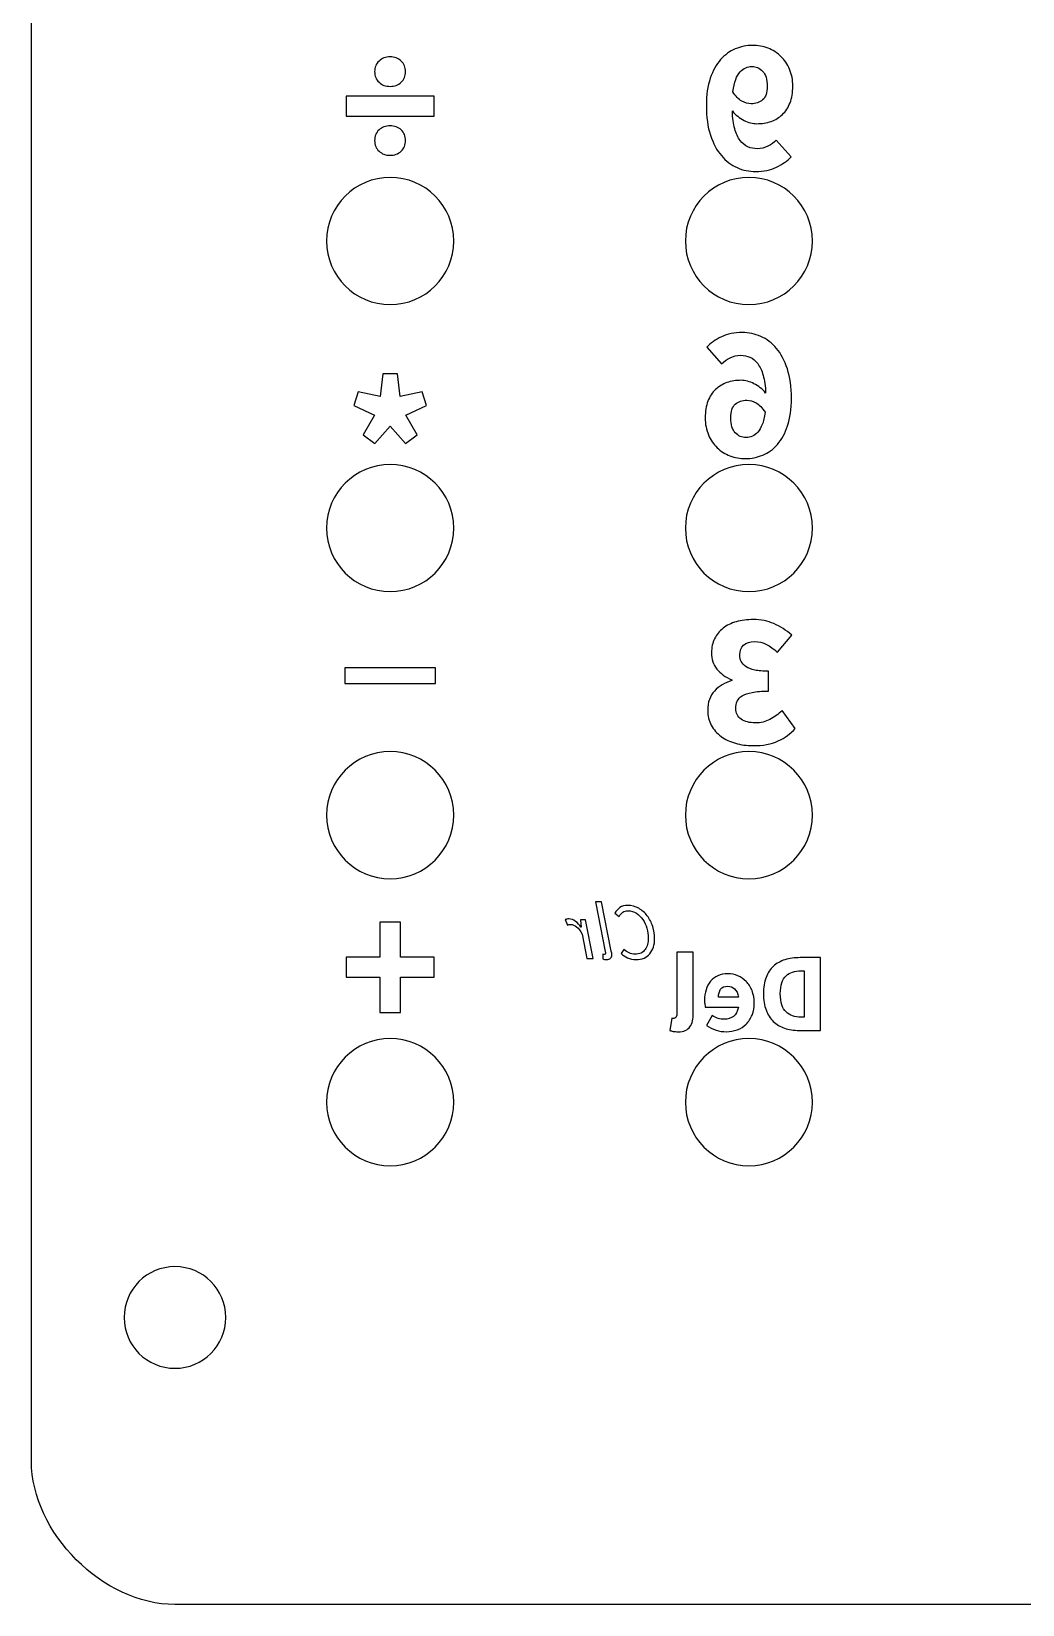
# Model space of a CAD drawing. Extents: x 0 to 186, y 0 to 195.
# Drawn here: x 0.1 to 35.1, y 0.1 to 55.8 of the extents above; entities that cross this region are included whole.
import ezdxf

# ---------------------------------------------------------------- set-up
doc = ezdxf.new("R2010")
doc.units = 0
doc.layers.add('cut', color=7, linetype='CONTINUOUS')
doc.layers.add('engrave', color=7, linetype='CONTINUOUS')

msp = doc.modelspace()

# ---------------------------------------------------------------- linework, layer by layer
at = {"layer": 'cut', "color": 7}
for points in [[(0.052916, 5.183316), (0.052916, 142.343314)], [(12.752916, 50.612274), (12.752916, 50.612274)], [(25.452916, 50.612274), (25.452916, 50.612274)], [(12.752916, 40.452274), (12.752916, 40.452274)], [(25.452916, 40.452274), (25.452916, 40.452274)], [(12.752916, 30.292274), (12.752916, 30.292274)], [(25.452916, 30.292274), (25.452916, 30.292274)], [(12.752916, 20.132274), (12.752916, 20.132274)], [(25.452916, 20.132274), (25.452916, 20.132274)], [(5.132916, 12.062483), (5.132916, 12.062483)], [(71.172917, 0.103316), (5.132916, 0.103316)]]:
    msp.add_lwpolyline(points, dxfattribs=at)
for points in [[(12.752916, 50.612274), (11.510275, 50.612274), (10.503958, 49.605957), (10.503958, 48.363316)], [(15.001875, 48.363316), (15.001875, 49.605957), (13.995558, 50.612274), (12.752916, 50.612274)], [(25.452916, 50.612274), (24.210275, 50.612274), (23.203958, 49.605957), (23.203958, 48.363316)], [(27.701875, 48.363316), (27.701875, 49.605957), (26.695558, 50.612274), (25.452916, 50.612274)], [(10.503958, 48.363316), (10.503958, 47.120675), (11.510275, 46.114358), (12.752916, 46.114358)], [(12.752916, 46.114358), (13.995558, 46.114358), (15.001875, 47.120675), (15.001875, 48.363316)], [(23.203958, 48.363316), (23.203958, 47.120675), (24.210275, 46.114358), (25.452916, 46.114358)], [(25.452916, 46.114358), (26.695558, 46.114358), (27.701875, 47.120675), (27.701875, 48.363316)], [(12.752916, 40.452274), (11.510275, 40.452274), (10.503958, 39.445957), (10.503958, 38.203316)], [(15.001875, 38.203316), (15.001875, 39.445957), (13.995558, 40.452274), (12.752916, 40.452274)], [(25.452916, 40.452274), (24.210275, 40.452274), (23.203958, 39.445957), (23.203958, 38.203316)], [(27.701875, 38.203316), (27.701875, 39.445957), (26.695558, 40.452274), (25.452916, 40.452274)], [(10.503958, 38.203316), (10.503958, 36.960675), (11.510275, 35.954358), (12.752916, 35.954358)], [(12.752916, 35.954358), (13.995558, 35.954358), (15.001875, 36.960675), (15.001875, 38.203316)], [(23.203958, 38.203316), (23.203958, 36.960675), (24.210275, 35.954358), (25.452916, 35.954358)], [(25.452916, 35.954358), (26.695558, 35.954358), (27.701875, 36.960675), (27.701875, 38.203316)], [(12.752916, 30.292274), (11.510275, 30.292274), (10.503958, 29.285957), (10.503958, 28.043316)], [(15.001875, 28.043316), (15.001875, 29.285957), (13.995558, 30.292274), (12.752916, 30.292274)], [(25.452916, 30.292274), (24.210275, 30.292274), (23.203958, 29.285957), (23.203958, 28.043316)], [(27.701875, 28.043316), (27.701875, 29.285957), (26.695558, 30.292274), (25.452916, 30.292274)], [(10.503958, 28.043316), (10.503958, 26.800675), (11.510275, 25.794358), (12.752916, 25.794358)], [(12.752916, 25.794358), (13.995558, 25.794358), (15.001875, 26.800675), (15.001875, 28.043316)], [(23.203958, 28.043316), (23.203958, 26.800675), (24.210275, 25.794358), (25.452916, 25.794358)], [(25.452916, 25.794358), (26.695558, 25.794358), (27.701875, 26.800675), (27.701875, 28.043316)], [(12.752916, 20.132274), (11.510275, 20.132274), (10.503958, 19.125957), (10.503958, 17.883316)], [(15.001875, 17.883316), (15.001875, 19.125957), (13.995558, 20.132274), (12.752916, 20.132274)], [(25.452916, 20.132274), (24.210275, 20.132274), (23.203958, 19.125957), (23.203958, 17.883316)], [(27.701875, 17.883316), (27.701875, 19.125957), (26.695558, 20.132274), (25.452916, 20.132274)], [(10.503958, 17.883316), (10.503958, 16.640675), (11.510275, 15.634358), (12.752916, 15.634358)], [(12.752916, 15.634358), (13.995558, 15.634358), (15.001875, 16.640675), (15.001875, 17.883316)], [(23.203958, 17.883316), (23.203958, 16.640675), (24.210275, 15.634358), (25.452916, 15.634358)], [(25.452916, 15.634358), (26.695558, 15.634358), (27.701875, 16.640675), (27.701875, 17.883316)], [(5.132916, 12.062483), (4.138803, 12.062483), (3.33375, 11.25743), (3.33375, 10.263316)], [(6.932083, 10.263316), (6.932083, 11.25743), (6.12703, 12.062483), (5.132916, 12.062483)], [(3.33375, 10.263316), (3.33375, 9.269202), (4.138803, 8.464149), (5.132916, 8.464149)], [(5.132916, 8.464149), (6.12703, 8.464149), (6.932083, 9.269202), (6.932083, 10.263316)], [(5.132916, 0.103316), (2.592916, 0.10331), (0.052916, 2.643316), (0.052916, 5.183316)]]:
    msp.add_open_spline(points, degree=3, dxfattribs=at)
at = {"layer": 'engrave', "color": 7}
for points in [[(14.308585, 53.490645), (11.192908, 53.490645), (11.192908, 52.786399), (14.308585, 52.786399), (14.308585, 53.490645)], [(12.750642, 53.836257), (12.750642, 53.836257)], [(25.53188, 53.219861), (25.53188, 53.219861)], [(13.29924, 51.919268), (13.29924, 51.919268)], [(26.947605, 51.336773), (26.419265, 51.932911)], [(23.967321, 44.610982), (24.48884, 44.014842)], [(13.711411, 41.500267), (13.311849, 42.204719), (14.043381, 42.536483), (13.887523, 43.024309), (13.101836, 42.861631), (13.01378, 43.660963), (12.492262, 43.660963), (12.404203, 42.854809), (11.625337, 43.024309), (11.462659, 42.536483), (12.19419, 42.204719), (11.794628, 41.500267), (12.207833, 41.202198), (12.749609, 41.804951), (13.298207, 41.202198), (13.711411, 41.500267)], [(25.355764, 41.407043), (25.355764, 41.407043)], [(26.466602, 33.807507), (26.967863, 34.417082)], [(11.152189, 32.696669), (14.353647, 32.696669), (14.353647, 33.252294), (11.152189, 33.252294), (11.152189, 32.696669)], [(26.148276, 32.432501), (26.148276, 33.136953)], [(24.847889, 32.832063), (24.847889, 32.804969)], [(27.08982, 31.111636), (26.629278, 31.741483)], [(20.235235, 24.972749), (20.017935, 24.972749), (20.370713, 23.214457)], [(20.582399, 23.22572), (20.235235, 24.972749)], [(20.705919, 24.574839), (20.858364, 24.459085)], [(13.116512, 22.306399), (14.308585, 22.306399), (14.308585, 23.010645), (13.116512, 23.010645), (13.116512, 24.257082), (12.384981, 24.257082), (12.384981, 23.010645), (11.192908, 23.010645), (11.192908, 22.306399), (12.384981, 22.306399), (12.384981, 21.059964), (13.116512, 21.059964), (13.116512, 22.306399)], [(18.950982, 24.343422), (19.027205, 24.151443)], [(19.664985, 24.334888), (19.487216, 24.334888), (19.518308, 24.072458), (19.506935, 24.072458)], [(19.54931, 23.829769), (19.721477, 22.963327), (19.935935, 22.963327), (19.664985, 24.334888)], [(22.117022, 23.677307), (22.11703, 23.677307)], [(20.283198, 23.118507), (20.280348, 22.952021)], [(21.027684, 23.285083), (20.928894, 23.143918)], [(23.482907, 23.192994), (22.902082, 23.192994), (22.902082, 21.008114)], [(23.482921, 21.031756), (23.482907, 23.192994)], [(27.229881, 20.42331), (27.992538, 20.42331), (27.992538, 22.999466)], [(27.992538, 22.999466), (27.265449, 22.999466)], [(27.297041, 22.52921), (27.407732, 22.52921), (27.407732, 20.893445), (27.297041, 20.893445)], [(23.907964, 21.245172), (25.08143, 21.245172)], [(25.085393, 21.604738), (24.378203, 21.604738)], [(25.642483, 21.403129), (25.642466, 21.403129)], [(22.728208, 20.854018), (22.657187, 20.423313)], [(24.148999, 20.948791), (23.95535, 20.597185)]]:
    msp.add_lwpolyline(points, dxfattribs=at)
for points in [[(24.973257, 55.163723), (24.776819, 55.082415), (24.602945, 54.955979), (24.451635, 54.784416)], [(25.57942, 55.28568), (25.371752, 55.285674), (25.169698, 55.245023), (24.973257, 55.163723)], [(26.131427, 55.187494), (25.957589, 55.252945), (25.773589, 55.285674), (25.57942, 55.28568)], [(26.585251, 54.899656), (26.456544, 55.026086), (26.305267, 55.122033), (26.131427, 55.187494)], [(12.3578, 54.73367), (12.253965, 54.636585), (12.202047, 54.511287), (12.202047, 54.357775)], [(12.750642, 54.879296), (12.592583, 54.879291), (12.461635, 54.830749), (12.3578, 54.73367)], [(13.143487, 54.73367), (13.039654, 54.830749), (12.908706, 54.879291), (12.750642, 54.879296)], [(13.29924, 54.357775), (13.299242, 54.511287), (13.247325, 54.636585), (13.143487, 54.73367)], [(24.451635, 54.784416), (24.30033, 54.612848), (24.178407, 54.392706), (24.085869, 54.123994)], [(26.893449, 54.442422), (26.816693, 54.620806), (26.713959, 54.773218), (26.585251, 54.899656)], [(12.202047, 54.357775), (12.202047, 54.20426), (12.253965, 54.078962), (12.3578, 53.981883)], [(13.143487, 53.981883), (13.247325, 54.078962), (13.299242, 54.20426), (13.29924, 54.357775)], [(24.085869, 54.123994), (23.993337, 53.855273), (23.947069, 53.531296), (23.947066, 53.152063)], [(24.888611, 53.646502), (24.933673, 53.985222), (25.018286, 54.218902), (25.142444, 54.347545)], [(25.142444, 54.347545), (25.266608, 54.476182), (25.405515, 54.5405), (25.559162, 54.540506)], [(25.559162, 54.540506), (25.703584, 54.5405), (25.829982, 54.485207), (25.938364, 54.374624)], [(25.938364, 54.374624), (26.046749, 54.264032), (26.100941, 54.086783), (26.100938, 53.842872)], [(27.008585, 53.842872), (27.008585, 54.064182), (26.970205, 54.264032), (26.893449, 54.442422)], [(12.3578, 53.981883), (12.461635, 53.884796), (12.592583, 53.836254), (12.750642, 53.836257)], [(12.750642, 53.836257), (12.908706, 53.836254), (13.039654, 53.884796), (13.143487, 53.981883)], [(25.200116, 53.314637), (25.087255, 53.377818), (24.98342, 53.488438), (24.888611, 53.646502)], [(26.100938, 53.842872), (26.100941, 53.612598), (26.046749, 53.451198), (25.938364, 53.358663)], [(26.9104, 53.253657), (26.975856, 53.420744), (27.008585, 53.617148), (27.008585, 53.842872)], [(23.947066, 53.152063), (23.947069, 52.750223), (23.995611, 52.402545), (24.09269, 52.109026)], [(24.952895, 52.335884), (24.905493, 52.505175), (24.877243, 52.716255), (24.868147, 52.969126)], [(24.868147, 52.969126), (24.922305, 52.896917), (24.985523, 52.832595), (25.0578, 52.776168)], [(25.53188, 53.219861), (25.423566, 53.219858), (25.31298, 53.25145), (25.200116, 53.314637)], [(25.938364, 53.358663), (25.829982, 53.266126), (25.694488, 53.219858), (25.53188, 53.219861)], [(26.642819, 52.840453), (26.755748, 52.948834), (26.844941, 53.086567), (26.9104, 53.253657)], [(12.750642, 52.440786), (12.592583, 52.440786), (12.461635, 52.392244), (12.3578, 52.295163)], [(13.143487, 52.295163), (13.039654, 52.392244), (12.908706, 52.440786), (12.750642, 52.440786)], [(25.0578, 52.776168), (25.13008, 52.719735), (25.204595, 52.67233), (25.281351, 52.633953)], [(25.281351, 52.633953), (25.35811, 52.595574), (25.434866, 52.566223), (25.511622, 52.545897)], [(25.511622, 52.545897), (25.588381, 52.525577), (25.660658, 52.515406), (25.728456, 52.515409)], [(25.728456, 52.515409), (25.913526, 52.515406), (26.083957, 52.542474), (26.239741, 52.596644)], [(26.239741, 52.596644), (26.39553, 52.650799), (26.529888, 52.732068), (26.642819, 52.840453)], [(12.3578, 52.295163), (12.253965, 52.198078), (12.202047, 52.072783), (12.202047, 51.919268)], [(12.202047, 51.919268), (12.202047, 51.765756), (12.253965, 51.640458), (12.3578, 51.543373)], [(13.29924, 51.919268), (13.299242, 52.072783), (13.247325, 52.198078), (13.143487, 52.295163)], [(13.143487, 51.543373), (13.247325, 51.640458), (13.299242, 51.765756), (13.29924, 51.919268)], [(24.09269, 52.109026), (24.189775, 51.8155), (24.318448, 51.573898), (24.478714, 51.384211)], [(25.142548, 51.922784), (25.063521, 52.028892), (25.000303, 52.166591), (24.952895, 52.335884)], [(25.416846, 51.695821), (25.313013, 51.741019), (25.221579, 51.816675), (25.142548, 51.922784)], [(26.419265, 51.932911), (26.347059, 51.851605), (26.249974, 51.780465), (26.128018, 51.719488)], [(12.3578, 51.543373), (12.461635, 51.446292), (12.592583, 51.397749), (12.750642, 51.397749)], [(12.750642, 51.397749), (12.908706, 51.397749), (13.039654, 51.446292), (13.143487, 51.543373)], [(24.478714, 51.384211), (24.638982, 51.194524), (24.82412, 51.053413), (25.03413, 50.960878)], [(25.755535, 51.62802), (25.633578, 51.62802), (25.520684, 51.650626), (25.416846, 51.695821)], [(26.128018, 51.719488), (26.006064, 51.658509), (25.8819, 51.62802), (25.755535, 51.62802)], [(26.429499, 50.977828), (26.639444, 51.081663), (26.812144, 51.201312), (26.947605, 51.336773)], [(25.03413, 50.960878), (25.244146, 50.868343), (25.462013, 50.822075), (25.687734, 50.822075)], [(25.687734, 50.822075), (25.972302, 50.822075), (26.219554, 50.873993), (26.429499, 50.977828)], [(25.220374, 45.12568), (24.935948, 45.125674), (24.689864, 45.07486), (24.482123, 44.973234)], [(25.87408, 44.986773), (25.664137, 45.079372), (25.446234, 45.125674), (25.220374, 45.12568)], [(24.482123, 44.973234), (24.274388, 44.871598), (24.102788, 44.750849), (23.967321, 44.610982)], [(26.429394, 44.563439), (26.269129, 44.753053), (26.084025, 44.894164), (25.87408, 44.986773)], [(26.815522, 43.838729), (26.71837, 44.132246), (26.58966, 44.373817), (26.429394, 44.563439)], [(24.48884, 44.014842), (24.565602, 44.096144), (24.664958, 44.167284), (24.786912, 44.228266)], [(24.786912, 44.228266), (24.908868, 44.289241), (25.033029, 44.319729), (25.159394, 44.319732)], [(25.159394, 44.319732), (25.276804, 44.319729), (25.387461, 44.297126), (25.491364, 44.251934)], [(25.491364, 44.251934), (25.59527, 44.20673), (25.686701, 44.131075), (25.765661, 44.024971)], [(25.765661, 44.024971), (25.844624, 43.918858), (25.908945, 43.780021), (25.958622, 43.608458)], [(25.186473, 43.432346), (25.001403, 43.432343), (24.830975, 43.405225), (24.675186, 43.351007)], [(25.403308, 43.401855), (25.326552, 43.422175), (25.254275, 43.432343), (25.186473, 43.432346)], [(25.958622, 43.608458), (26.008302, 43.43689), (26.03769, 43.226877), (26.046783, 42.97842)], [(26.961248, 42.795692), (26.961248, 43.197526), (26.912672, 43.545204), (26.815522, 43.838729)], [(24.268803, 43.107198), (24.15367, 42.998881), (24.064476, 42.861182), (24.001222, 42.694095)], [(24.675186, 43.351007), (24.519402, 43.296778), (24.383941, 43.215509), (24.268803, 43.107198)], [(25.633578, 43.313799), (25.556822, 43.352175), (25.480066, 43.381526), (25.403308, 43.401855)], [(25.857129, 43.171587), (25.784852, 43.228014), (25.710334, 43.275419), (25.633578, 43.313799)], [(26.046783, 42.97842), (25.992627, 43.050765), (25.929409, 43.115154), (25.857129, 43.171587)], [(24.001222, 42.694095), (23.937973, 42.527006), (23.906347, 42.330534), (23.906345, 42.104674)], [(24.813988, 42.104674), (24.813991, 42.33508), (24.867046, 42.496551), (24.973153, 42.589089)], [(24.973153, 42.589089), (25.079263, 42.681624), (25.213623, 42.727891), (25.376228, 42.727891)], [(25.376228, 42.727891), (25.484545, 42.727891), (25.595165, 42.696299), (25.708094, 42.633118)], [(25.708094, 42.633118), (25.821028, 42.569932), (25.927169, 42.459312), (26.026525, 42.30125)], [(26.825753, 41.823657), (26.916084, 42.092304), (26.961248, 42.416315), (26.961248, 42.795692)], [(23.906345, 42.104674), (23.906347, 41.87895), (23.944727, 41.678033), (24.02148, 41.501921)], [(24.973153, 41.573027), (24.867046, 41.683683), (24.813991, 41.860899), (24.813988, 42.104674)], [(25.924826, 41.874403), (25.879628, 41.761543), (25.827677, 41.670108), (25.768969, 41.600106)], [(26.026525, 42.30125), (26.003919, 42.129546), (25.970027, 41.987264), (25.924826, 41.874403)], [(26.463295, 41.163234), (26.614603, 41.334868), (26.735422, 41.55501), (26.825753, 41.823657)], [(24.02148, 41.501921), (24.098239, 41.325806), (24.200973, 41.174532), (24.329678, 41.048099)], [(25.355764, 41.407043), (25.206802, 41.40704), (25.079263, 41.46237), (24.973153, 41.573027)], [(25.576011, 41.45107), (25.506076, 41.421719), (25.432662, 41.40704), (25.355764, 41.407043)], [(25.768969, 41.600106), (25.710267, 41.530101), (25.645948, 41.480421), (25.576011, 41.45107)], [(24.329678, 41.048099), (24.458388, 40.921663), (24.609662, 40.825716), (24.7835, 40.760261)], [(24.7835, 40.760261), (24.957343, 40.694805), (25.141343, 40.662075), (25.335507, 40.662075)], [(25.335507, 40.662075), (25.543318, 40.662075), (25.745406, 40.702693), (25.941776, 40.783928)], [(25.941776, 40.783928), (26.138147, 40.865163), (26.311987, 40.991598), (26.463295, 41.163234)], [(24.539691, 34.657482), (24.410986, 34.555915), (24.310492, 34.432892), (24.23821, 34.288408)], [(25.007054, 34.887749), (24.82419, 34.835795), (24.668401, 34.759036), (24.539691, 34.657482)], [(25.61332, 34.96568), (25.39201, 34.965674), (25.189919, 34.939687), (25.007054, 34.887749)], [(26.341338, 34.820056), (26.122368, 34.917132), (25.879696, 34.965674), (25.61332, 34.96568)], [(26.967863, 34.417082), (26.76915, 34.588642), (26.560309, 34.722968), (26.341338, 34.820056)], [(24.23821, 34.288408), (24.165935, 34.143916), (24.129797, 33.976795), (24.129794, 33.787043)], [(25.132315, 33.71263), (25.132318, 33.861592), (25.177485, 33.977862), (25.267813, 34.061445)], [(25.267813, 34.061445), (25.358144, 34.14502), (25.489092, 34.186808), (25.660655, 34.186811)], [(25.660655, 34.186811), (25.81417, 34.186808), (25.953009, 34.152942), (26.077167, 34.085217)], [(26.077167, 34.085217), (26.20133, 34.017481), (26.331141, 33.924912), (26.466602, 33.807507)], [(24.129794, 33.787043), (24.129797, 33.561316), (24.191911, 33.370562), (24.31614, 33.214778)], [(25.183166, 33.478845), (25.149268, 33.548845), (25.132318, 33.626775), (25.132315, 33.71263)], [(25.352561, 33.296013), (25.273533, 33.347894), (25.217066, 33.408837), (25.183166, 33.478845)], [(24.31614, 33.214778), (24.440371, 33.058989), (24.617621, 32.931416), (24.847889, 32.832063)], [(25.664067, 33.17757), (25.535427, 33.204635), (25.431592, 33.244127), (25.352561, 33.296013)], [(26.148276, 33.136953), (25.954109, 33.13695), (25.792707, 33.1505), (25.664067, 33.17757)], [(24.234902, 32.435794), (24.074572, 32.261883), (23.994404, 32.034988), (23.994401, 31.755111)], [(24.847889, 32.804969), (24.59957, 32.732757), (24.395241, 32.6097), (24.234902, 32.435794)], [(25.220476, 32.266515), (25.30626, 32.318466), (25.423636, 32.359117), (25.572599, 32.388471)], [(25.572599, 32.388471), (25.721567, 32.417822), (25.913458, 32.432498), (26.148276, 32.432501)], [(23.994401, 31.755111), (23.994404, 31.556396), (24.037296, 31.379146), (24.123074, 31.223359)], [(24.990103, 31.816102), (24.990106, 31.910912), (25.007065, 31.996693), (25.040951, 32.073452)], [(25.179754, 31.440106), (25.053321, 31.528162), (24.990106, 31.653494), (24.990103, 31.816102)], [(25.040951, 32.073452), (25.074855, 32.150208), (25.134694, 32.21456), (25.220476, 32.266515)], [(26.629278, 31.741483), (26.498367, 31.615115), (26.355015, 31.51128), (26.199228, 31.429977)], [(24.123074, 31.223359), (24.208861, 31.067573), (24.323997, 30.936624), (24.46848, 30.830517)], [(25.687734, 31.30802), (25.475517, 31.30802), (25.306192, 31.352047), (25.179754, 31.440106)], [(26.199228, 31.429977), (26.043441, 31.348672), (25.872945, 31.30802), (25.687734, 31.30802)], [(24.46848, 30.830517), (24.61297, 30.724407), (24.782331, 30.643139), (24.976562, 30.586708)], [(25.592857, 30.502061), (25.945084, 30.502061), (26.243119, 30.557354), (26.486962, 30.667943)], [(26.486962, 30.667943), (26.730808, 30.778529), (26.931758, 30.926428), (27.08982, 31.111636)], [(24.976562, 30.586708), (25.170799, 30.530275), (25.376231, 30.502061), (25.592857, 30.502061)], [(20.886572, 24.770952), (20.811326, 24.719215), (20.751109, 24.653847), (20.705919, 24.574839)], [(20.858364, 24.459085), (20.895976, 24.519314), (20.939715, 24.567775), (20.989581, 24.604466)], [(21.160328, 24.848552), (21.053072, 24.848552), (20.961818, 24.822672), (20.886572, 24.770952)], [(20.989581, 24.604466), (21.039449, 24.641155), (21.100127, 24.659503), (21.171611, 24.659503)], [(21.551175, 24.746966), (21.433581, 24.814688), (21.303299, 24.848552), (21.160328, 24.848552)], [(21.171611, 24.659503), (21.282601, 24.659503), (21.382307, 24.630332), (21.47073, 24.571997)], [(21.47073, 24.571997), (21.559156, 24.513659), (21.634416, 24.438398), (21.696513, 24.346216)], [(21.853181, 24.480272), (21.769434, 24.590341), (21.668768, 24.679238), (21.551175, 24.746966)], [(19.080776, 24.368737), (19.033752, 24.368735), (18.990488, 24.360299), (18.950982, 24.343422)], [(19.027205, 24.151443), (19.057293, 24.166486), (19.096798, 24.173993), (19.145716, 24.174021)], [(19.316463, 24.284074), (19.244031, 24.340515), (19.165468, 24.368735), (19.080776, 24.368737)], [(19.145716, 24.174021), (19.213472, 24.174018), (19.28309, 24.144865), (19.354574, 24.086558)], [(19.506935, 24.072458), (19.452387, 24.157093), (19.388898, 24.227629), (19.316463, 24.284074)], [(19.354574, 24.086558), (19.426061, 24.028248), (19.490972, 23.942652), (19.54931, 23.829769)], [(21.696513, 24.346216), (21.758611, 24.254028), (21.8066, 24.15102), (21.840475, 24.037188)], [(21.840475, 24.037188), (21.874353, 23.923357), (21.891292, 23.81), (21.891292, 23.697116)], [(22.047914, 24.104885), (22.001836, 24.24507), (21.936924, 24.370199), (21.853181, 24.480272)], [(22.11703, 23.677307), (22.11703, 23.822172), (22.094001, 23.964697), (22.047914, 24.104885)], [(21.864453, 23.464272), (21.84656, 23.39373), (21.818806, 23.333055), (21.781169, 23.282241)], [(21.891292, 23.697116), (21.891292, 23.612424), (21.882346, 23.534807), (21.864453, 23.464272)], [(22.073269, 23.373924), (22.102439, 23.465189), (22.117022, 23.566318), (22.117022, 23.677307)], [(20.280348, 22.952021), (20.299172, 22.944514), (20.318947, 22.93887), (20.339645, 22.935088)], [(20.311449, 23.11148), (20.305832, 23.112326), (20.296406, 23.114754), (20.283198, 23.118507)], [(20.328326, 23.110069), (20.322709, 23.110069), (20.317065, 23.110633), (20.311449, 23.11148)], [(20.376385, 23.160883), (20.376385, 23.127008), (20.360355, 23.110069), (20.328326, 23.110069)], [(20.339645, 22.935088), (20.360361, 22.931334), (20.385738, 22.929444), (20.415826, 22.929444)], [(20.370713, 23.214457), (20.374494, 23.199415), (20.376385, 23.188126), (20.376385, 23.18061)], [(20.376385, 23.18061), (20.376385, 23.173075), (20.376385, 23.166499), (20.376385, 23.160883)], [(20.415826, 22.929444), (20.476058, 22.929444), (20.52169, 22.944966), (20.552726, 22.975993)], [(20.552726, 22.975993), (20.583759, 23.007029), (20.599276, 23.050768), (20.599276, 23.10721)], [(20.599276, 23.10721), (20.599276, 23.137297), (20.59366, 23.1768), (20.582399, 23.22572)], [(20.928894, 23.143918), (20.99665, 23.083746), (21.07379, 23.03296), (21.160319, 22.991561)], [(21.212514, 23.163685), (21.149468, 23.193801), (21.087859, 23.234266), (21.027684, 23.285083)], [(21.160319, 22.991561), (21.246849, 22.950162), (21.346555, 22.929463), (21.459438, 22.929463)], [(21.419992, 23.118513), (21.344718, 23.118513), (21.275559, 23.133555), (21.212514, 23.163685)], [(21.634408, 23.162266), (21.574204, 23.133095), (21.502734, 23.118513), (21.419992, 23.118513)], [(21.459438, 22.929463), (21.564803, 22.929463), (21.658408, 22.947808), (21.740258, 22.984497)], [(21.781169, 23.282241), (21.743532, 23.231424), (21.694611, 23.191433), (21.634408, 23.162266)], [(21.740258, 22.984497), (21.822108, 23.021188), (21.890781, 23.072448), (21.946275, 23.138277)], [(21.946275, 23.138277), (22.001771, 23.204108), (22.044101, 23.282656), (22.073269, 23.373924)], [(26.730142, 22.924406), (26.570779, 22.874365), (26.434466, 22.797316), (26.321202, 22.693257)], [(27.265449, 22.999466), (27.067945, 22.999463), (26.88951, 22.974433), (26.730142, 22.924406)], [(24.352459, 22.359315), (24.248401, 22.311888), (24.161485, 22.246031), (24.091708, 22.161748)], [(24.717993, 22.430458), (24.578364, 22.430455), (24.45652, 22.406751), (24.352459, 22.359315)], [(25.0617, 22.359315), (24.951049, 22.406743), (24.836481, 22.430455), (24.717993, 22.430458)], [(25.356092, 22.155841), (25.270483, 22.244061), (25.172351, 22.311888), (25.0617, 22.359315)], [(26.060392, 22.296134), (25.999781, 22.13544), (25.969476, 21.944485), (25.969474, 21.723265)], [(26.321202, 22.693257), (26.20794, 22.589196), (26.121004, 22.456823), (26.060392, 22.296134)], [(26.619451, 22.108454), (26.655025, 22.212512), (26.705083, 22.295488), (26.769633, 22.357388)], [(26.769633, 22.357388), (26.834183, 22.419282), (26.911232, 22.463393), (27.000781, 22.489722)], [(27.000781, 22.489722), (27.09033, 22.516053), (27.189086, 22.52921), (27.297041, 22.52921)], [(23.935679, 21.863499), (23.901437, 21.748948), (23.884314, 21.624471), (23.884314, 21.490068)], [(24.091708, 22.161748), (24.021934, 22.077463), (23.969926, 21.978047), (23.935679, 21.863499)], [(24.378203, 21.604738), (24.378203, 21.717999), (24.403236, 21.810181), (24.453263, 21.881284)], [(24.453263, 21.881284), (24.503304, 21.952382), (24.587567, 21.987933), (24.706055, 21.987936)], [(24.706055, 21.987936), (24.798257, 21.987933), (24.879266, 21.956985), (24.949079, 21.895091)], [(24.949079, 21.895091), (25.018896, 21.833191), (25.064333, 21.736408), (25.085393, 21.604738)], [(25.563486, 21.831907), (25.510834, 21.959638), (25.441704, 22.067616), (25.356092, 22.155841)], [(25.642466, 21.403129), (25.642466, 21.561247), (25.616134, 21.704173), (25.563486, 21.831907)], [(25.969474, 21.723265), (25.969476, 21.501964), (25.999781, 21.30966), (26.060392, 21.146358)], [(26.566097, 21.723265), (26.566097, 21.875996), (26.583877, 22.004393), (26.619451, 22.108454)], [(26.619451, 21.332049), (26.583883, 21.437394), (26.566097, 21.567798), (26.566097, 21.723265)], [(23.884314, 21.490068), (23.884314, 21.437414), (23.886854, 21.389363), (23.892216, 21.345914)], [(23.892216, 21.345914), (23.897494, 21.302466), (23.902743, 21.268885), (23.907964, 21.245172)], [(25.08143, 21.245172), (25.055155, 21.09501), (24.996566, 20.986349), (24.905688, 20.919189)], [(25.567423, 20.968566), (25.617464, 21.09501), (25.642483, 21.239867), (25.642483, 21.403129)], [(26.769633, 21.077208), (26.705083, 21.141755), (26.655025, 21.226704), (26.619451, 21.332049)], [(22.765769, 20.846059), (22.756568, 20.846057), (22.744038, 20.848599), (22.728208, 20.854018)], [(22.79935, 20.846059), (22.786171, 20.846057), (22.774966, 20.846057), (22.765769, 20.846059)], [(22.868501, 20.881628), (22.84612, 20.857921), (22.823063, 20.846057), (22.79935, 20.846059)], [(22.902082, 21.008114), (22.902082, 20.947504), (22.890878, 20.905343), (22.868501, 20.881628)], [(23.366369, 20.555653), (23.407164, 20.612286), (23.436786, 20.680773), (23.455235, 20.761119)], [(23.455235, 20.761119), (23.473692, 20.841465), (23.482921, 20.931677), (23.482921, 21.031756)], [(24.571748, 20.818447), (24.432198, 20.818444), (24.291284, 20.861895), (24.148999, 20.948791)], [(24.905688, 20.919189), (24.814815, 20.852026), (24.703501, 20.818444), (24.571748, 20.818447)], [(25.041942, 20.445075), (25.163125, 20.491176), (25.26849, 20.558337), (25.358039, 20.646562)], [(25.358039, 20.646562), (25.447588, 20.734785), (25.517382, 20.84212), (25.567423, 20.968566)], [(26.060392, 21.146358), (26.121004, 20.983056), (26.206614, 20.848066), (26.317222, 20.741397)], [(26.317222, 20.741397), (26.427834, 20.634723), (26.56019, 20.555043), (26.714286, 20.502349)], [(27.000781, 20.936915), (26.911232, 20.965891), (26.834183, 21.012655), (26.769633, 21.077208)], [(27.297041, 20.893445), (27.189086, 20.893445), (27.09033, 20.907923), (27.000781, 20.936915)], [(22.657187, 20.423313), (22.688779, 20.410133), (22.728933, 20.398929), (22.777645, 20.389731)], [(22.777645, 20.389731), (22.826359, 20.380531), (22.883633, 20.375931), (22.94947, 20.375931)], [(22.94947, 20.375931), (23.049631, 20.375931), (23.133956, 20.391735), (23.202443, 20.423319)], [(23.202443, 20.423319), (23.270932, 20.454911), (23.325574, 20.499022), (23.366369, 20.555653)], [(23.95535, 20.597185), (24.055513, 20.528695), (24.166827, 20.474697), (24.289292, 20.435186)], [(24.289292, 20.435186), (24.411762, 20.395678), (24.53228, 20.375922), (24.650847, 20.375922)], [(24.650847, 20.375922), (24.790397, 20.375922), (24.920761, 20.39898), (25.041942, 20.445075)], [(26.714286, 20.502349), (26.868388, 20.449656), (27.04025, 20.42331), (27.229881, 20.42331)]]:
    msp.add_open_spline(points, degree=3, dxfattribs=at)

doc.saveas('drawing.dxf')
